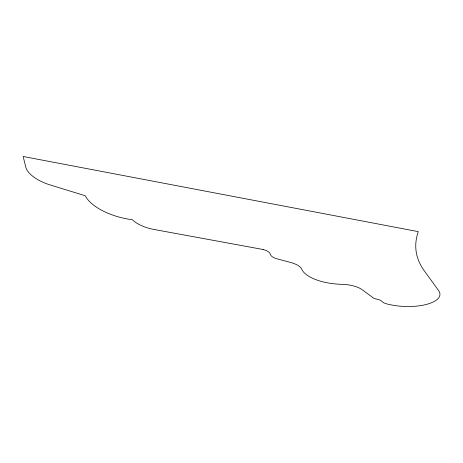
<?xml version="1.0" encoding="UTF-8"?>
<svg xmlns="http://www.w3.org/2000/svg" width="463" height="463" viewBox="0 0 463 463"><rect width="100%" height="100%" fill="white"/><g stroke="black" fill="none" stroke-linecap="round" stroke-linejoin="round"><path stroke-width="0.69" d="M263.169 249.511L154.411 229.532A26.009 11.558 11.9 0 1 132.383 219.751A44.107 20.158 13.4 0 1 85.273 195.756L50.033 184.899A29.916 13.566 16.6 0 1 25.795 167.172L23.15 156.488L418.297 231.639A252.428 98.7 -6.1 0 0 424.345 270.89L438.588 290.538A35.252 13.491 2.6 0 1 426.365 304.434A35.252 13.491 2.6 0 1 387.051 303.965A11.534 4.317 3.1 0 1 381.929 301.442A9.445 3.519 3.7 0 0 376.199 299L374.914 298.762A1.673 0.631 3.6 0 1 373.896 298.317L362.025 289.63A20.939 8.05 4.5 0 0 343.083 284.34A36.93 15.291 4.5 0 1 301.731 269.188A18.416 7.553 6.5 0 0 290.758 262.498L276.208 258.603A10.915 4.671 6.6 0 1 270.38 254.303A10.99 4.688 7.5 0 0 263.169 249.511"/></g></svg>
